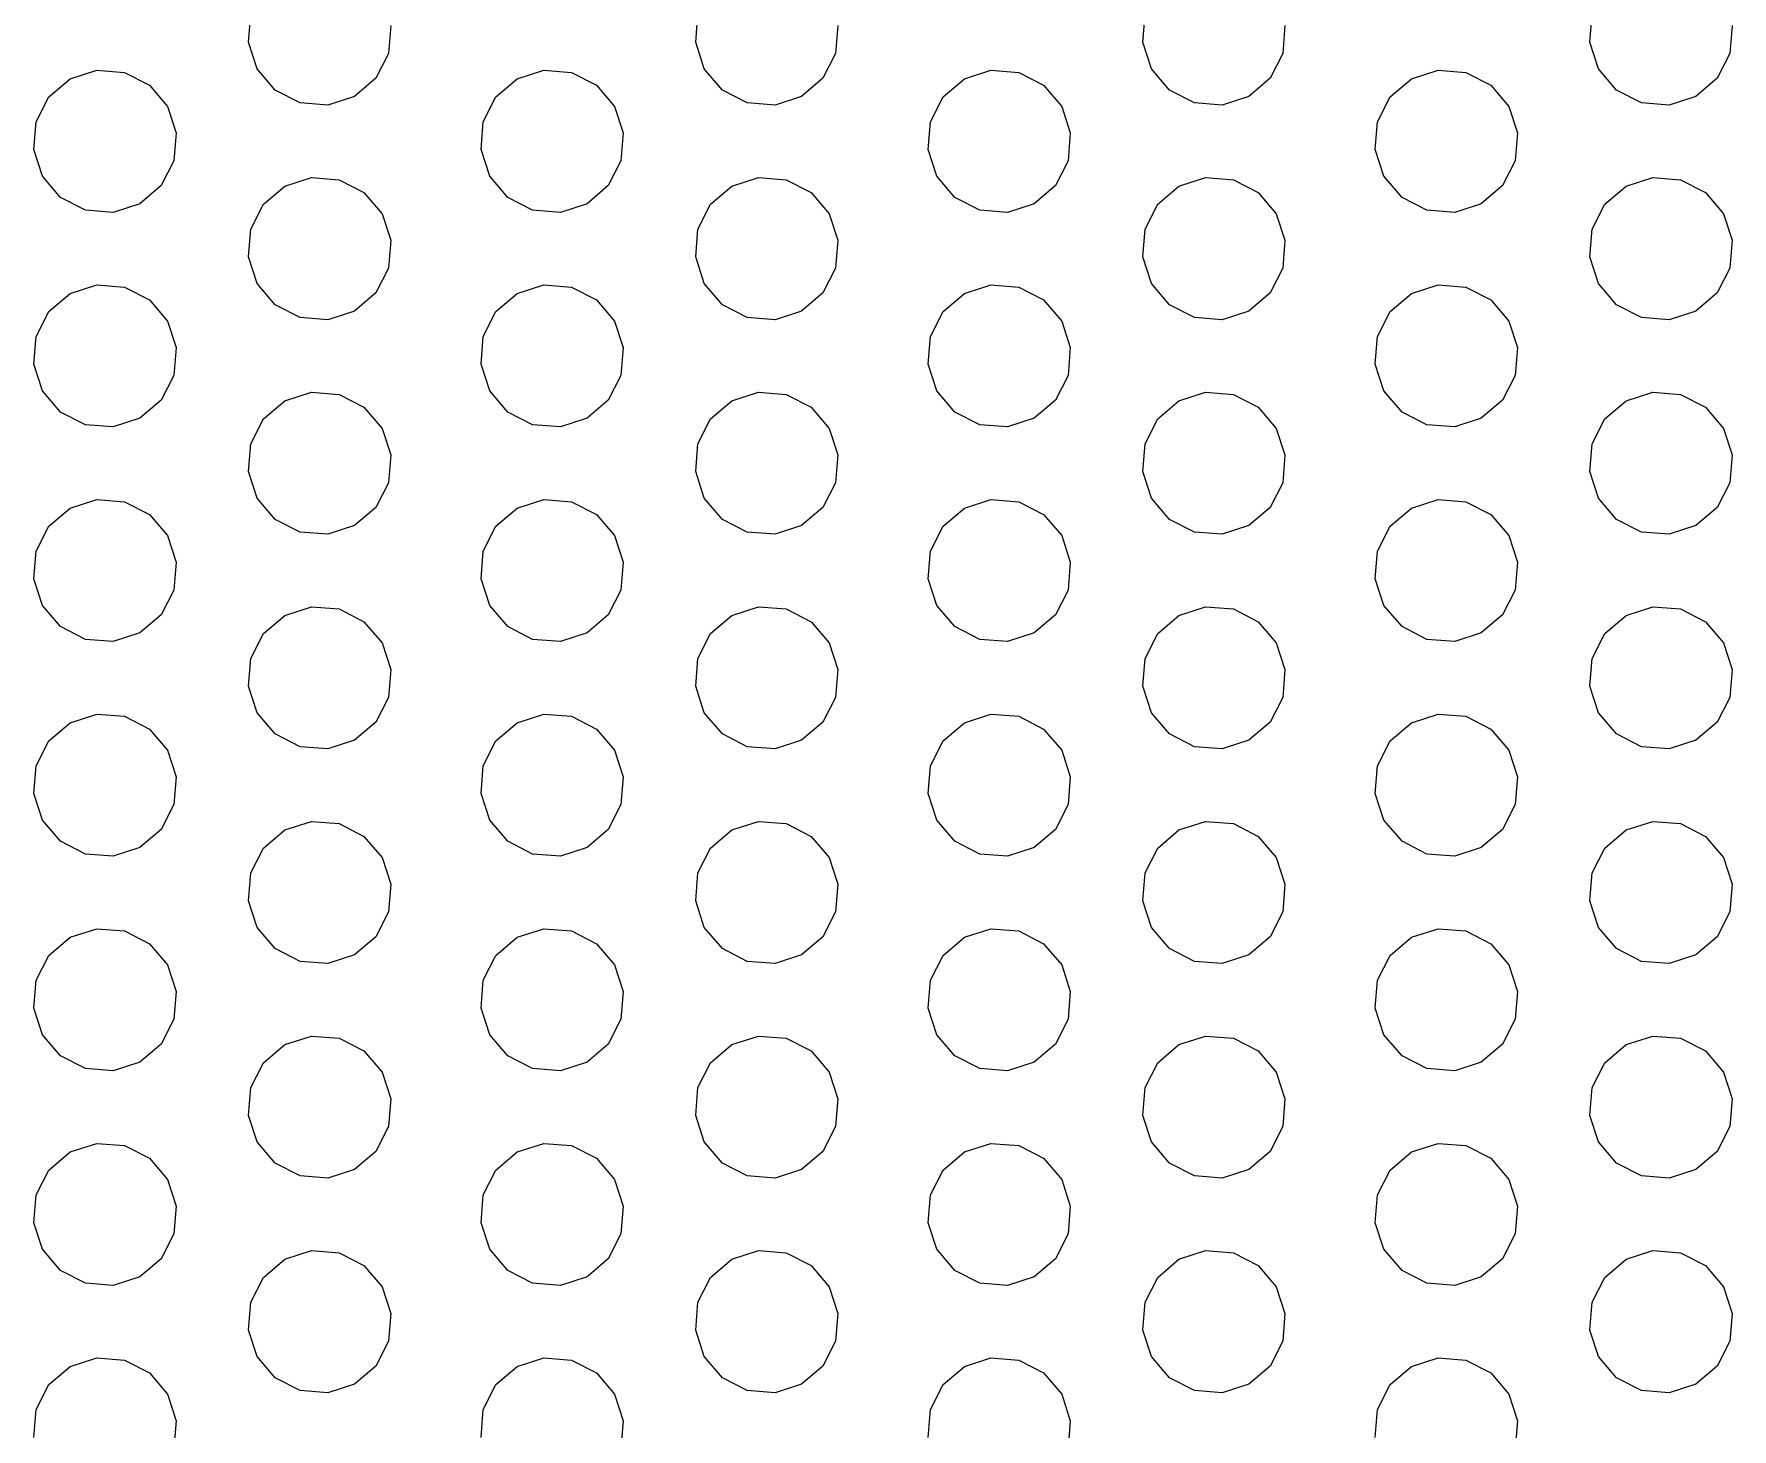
# Model space of a CAD drawing. Header units: metres. Extents: x 50 to 377, y 20 to 300.
# Drawn here: x 300.56 to 324.3, y 52.26 to 71.76 of the extents above; entities that cross this region are included whole.
import ezdxf

# ---------------------------------------------------------------- set-up
doc = ezdxf.new("R2010")
doc.units = ezdxf.units.M

msp = doc.modelspace()

# ---------------------------------------------------------------- linework, layer by layer
at = {"layer": 'Layer0'}
for p, q in [((303.564, 71.646, 0), (303.595, 72.035, 0)), ((309.814, 71.646, 0), (309.845, 72.035, 0)), ((316.064, 71.646, 0), (316.095, 72.035, 0)), ((322.314, 71.646, 0), (322.345, 72.035, 0)), ((305.55, 71.879, 0), (305.519, 71.49, 0)), ((311.8, 71.879, 0), (311.769, 71.49, 0)), ((318.05, 71.879, 0), (318.019, 71.49, 0)), ((324.3, 71.879, 0), (324.269, 71.49, 0)), ((303.684, 71.275, 0), (303.564, 71.646, 0)), ((305.519, 71.49, 0), (305.342, 71.143, 0)), ((309.934, 71.275, 0), (309.814, 71.646, 0)), ((311.769, 71.49, 0), (311.592, 71.143, 0)), ((316.184, 71.275, 0), (316.064, 71.646, 0)), ((318.019, 71.49, 0), (317.842, 71.143, 0)), ((322.434, 71.275, 0), (322.314, 71.646, 0)), ((324.269, 71.49, 0), (324.092, 71.143, 0)), ((301.069, 71.136, 0), (301.441, 71.256, 0)), ((301.441, 71.256, 0), (301.83, 71.225, 0)), ((301.83, 71.225, 0), (302.177, 71.047, 0)), ((303.937, 70.978, 0), (303.684, 71.275, 0)), ((307.319, 71.136, 0), (307.691, 71.256, 0)), ((307.691, 71.256, 0), (308.08, 71.225, 0)), ((308.08, 71.225, 0), (308.427, 71.047, 0)), ((310.187, 70.978, 0), (309.934, 71.275, 0)), ((313.569, 71.136, 0), (313.941, 71.256, 0)), ((313.941, 71.256, 0), (314.33, 71.225, 0)), ((314.33, 71.225, 0), (314.677, 71.047, 0)), ((316.437, 70.978, 0), (316.184, 71.275, 0)), ((319.819, 71.136, 0), (320.191, 71.256, 0)), ((320.191, 71.256, 0), (320.58, 71.225, 0)), ((320.58, 71.225, 0), (320.927, 71.047, 0)), ((322.687, 70.978, 0), (322.434, 71.275, 0)), ((300.772, 70.883, 0), (301.069, 71.136, 0)), ((302.177, 71.047, 0), (302.43, 70.75, 0)), ((304.284, 70.8, 0), (303.937, 70.978, 0)), ((305.342, 71.143, 0), (305.045, 70.89, 0)), ((307.022, 70.883, 0), (307.319, 71.136, 0)), ((308.427, 71.047, 0), (308.68, 70.75, 0)), ((310.534, 70.8, 0), (310.187, 70.978, 0)), ((311.592, 71.143, 0), (311.295, 70.89, 0)), ((313.272, 70.883, 0), (313.569, 71.136, 0)), ((314.677, 71.047, 0), (314.93, 70.75, 0)), ((316.784, 70.8, 0), (316.437, 70.978, 0)), ((317.842, 71.143, 0), (317.545, 70.89, 0)), ((319.522, 70.883, 0), (319.819, 71.136, 0)), ((320.927, 71.047, 0), (321.18, 70.75, 0)), ((323.034, 70.8, 0), (322.687, 70.978, 0)), ((324.092, 71.143, 0), (323.795, 70.89, 0)), ((300.595, 70.535, 0), (300.772, 70.883, 0)), ((302.43, 70.75, 0), (302.55, 70.379, 0)), ((304.673, 70.769, 0), (304.284, 70.8, 0)), ((305.045, 70.89, 0), (304.673, 70.769, 0)), ((306.845, 70.535, 0), (307.022, 70.883, 0)), ((308.68, 70.75, 0), (308.8, 70.379, 0)), ((310.923, 70.769, 0), (310.534, 70.8, 0)), ((311.295, 70.89, 0), (310.923, 70.769, 0)), ((313.095, 70.535, 0), (313.272, 70.883, 0)), ((314.93, 70.75, 0), (315.05, 70.379, 0)), ((317.173, 70.769, 0), (316.784, 70.8, 0)), ((317.545, 70.89, 0), (317.173, 70.769, 0)), ((319.345, 70.535, 0), (319.522, 70.883, 0)), ((321.18, 70.75, 0), (321.3, 70.379, 0)), ((323.423, 70.769, 0), (323.034, 70.8, 0)), ((323.795, 70.89, 0), (323.423, 70.769, 0)), ((300.564, 70.146, 0), (300.595, 70.535, 0)), ((306.814, 70.146, 0), (306.845, 70.535, 0)), ((313.064, 70.146, 0), (313.095, 70.535, 0)), ((319.314, 70.146, 0), (319.345, 70.535, 0)), ((302.55, 70.379, 0), (302.519, 69.99, 0)), ((308.8, 70.379, 0), (308.769, 69.99, 0)), ((315.05, 70.379, 0), (315.019, 69.99, 0)), ((321.3, 70.379, 0), (321.269, 69.99, 0)), ((300.684, 69.775, 0), (300.564, 70.146, 0)), ((306.934, 69.775, 0), (306.814, 70.146, 0)), ((313.184, 69.775, 0), (313.064, 70.146, 0)), ((319.434, 69.775, 0), (319.314, 70.146, 0)), ((302.519, 69.99, 0), (302.342, 69.643, 0)), ((308.769, 69.99, 0), (308.592, 69.643, 0)), ((315.019, 69.99, 0), (314.842, 69.643, 0)), ((321.269, 69.99, 0), (321.092, 69.643, 0)), ((300.937, 69.478, 0), (300.684, 69.775, 0)), ((302.342, 69.643, 0), (302.045, 69.39, 0)), ((303.772, 69.383, 0), (304.069, 69.636, 0)), ((304.069, 69.636, 0), (304.441, 69.756, 0)), ((304.441, 69.756, 0), (304.83, 69.725, 0)), ((304.83, 69.725, 0), (305.177, 69.547, 0)), ((307.187, 69.478, 0), (306.934, 69.775, 0)), ((308.592, 69.643, 0), (308.295, 69.39, 0)), ((310.022, 69.383, 0), (310.319, 69.636, 0)), ((310.319, 69.636, 0), (310.691, 69.756, 0)), ((310.691, 69.756, 0), (311.08, 69.725, 0)), ((311.08, 69.725, 0), (311.427, 69.547, 0)), ((313.437, 69.478, 0), (313.184, 69.775, 0)), ((314.842, 69.643, 0), (314.545, 69.39, 0)), ((316.272, 69.383, 0), (316.569, 69.636, 0)), ((316.569, 69.636, 0), (316.941, 69.756, 0)), ((316.941, 69.756, 0), (317.33, 69.725, 0)), ((317.33, 69.725, 0), (317.677, 69.547, 0)), ((319.687, 69.478, 0), (319.434, 69.775, 0)), ((321.092, 69.643, 0), (320.795, 69.39, 0)), ((322.522, 69.383, 0), (322.819, 69.636, 0)), ((322.819, 69.636, 0), (323.191, 69.756, 0)), ((323.191, 69.756, 0), (323.58, 69.725, 0)), ((323.58, 69.725, 0), (323.927, 69.547, 0)), ((301.284, 69.3, 0), (300.937, 69.478, 0)), ((302.045, 69.39, 0), (301.673, 69.269, 0)), ((303.595, 69.035, 0), (303.772, 69.383, 0)), ((305.177, 69.547, 0), (305.43, 69.25, 0)), ((307.534, 69.3, 0), (307.187, 69.478, 0)), ((308.295, 69.39, 0), (307.923, 69.269, 0)), ((309.845, 69.035, 0), (310.022, 69.383, 0)), ((311.427, 69.547, 0), (311.68, 69.25, 0)), ((313.784, 69.3, 0), (313.437, 69.478, 0)), ((314.545, 69.39, 0), (314.173, 69.269, 0)), ((316.095, 69.035, 0), (316.272, 69.383, 0)), ((317.677, 69.547, 0), (317.93, 69.25, 0)), ((320.034, 69.3, 0), (319.687, 69.478, 0)), ((320.795, 69.39, 0), (320.423, 69.269, 0)), ((322.345, 69.035, 0), (322.522, 69.383, 0)), ((323.927, 69.547, 0), (324.18, 69.25, 0)), ((301.673, 69.269, 0), (301.284, 69.3, 0)), ((305.43, 69.25, 0), (305.55, 68.879, 0)), ((307.923, 69.269, 0), (307.534, 69.3, 0)), ((311.68, 69.25, 0), (311.8, 68.879, 0)), ((314.173, 69.269, 0), (313.784, 69.3, 0)), ((317.93, 69.25, 0), (318.05, 68.879, 0)), ((320.423, 69.269, 0), (320.034, 69.3, 0)), ((324.18, 69.25, 0), (324.3, 68.879, 0)), ((303.564, 68.646, 0), (303.595, 69.035, 0)), ((305.55, 68.879, 0), (305.519, 68.49, 0)), ((309.814, 68.646, 0), (309.845, 69.035, 0)), ((311.8, 68.879, 0), (311.769, 68.49, 0)), ((316.064, 68.646, 0), (316.095, 69.035, 0)), ((318.05, 68.879, 0), (318.019, 68.49, 0)), ((322.314, 68.646, 0), (322.345, 69.035, 0)), ((324.3, 68.879, 0), (324.269, 68.49, 0)), ((303.684, 68.275, 0), (303.564, 68.646, 0)), ((309.934, 68.275, 0), (309.814, 68.646, 0)), ((316.184, 68.275, 0), (316.064, 68.646, 0)), ((322.434, 68.275, 0), (322.314, 68.646, 0)), ((305.519, 68.49, 0), (305.342, 68.143, 0)), ((311.769, 68.49, 0), (311.592, 68.143, 0)), ((318.019, 68.49, 0), (317.842, 68.143, 0)), ((324.269, 68.49, 0), (324.092, 68.143, 0)), ((300.772, 67.883, 0), (301.069, 68.136, 0)), ((301.069, 68.136, 0), (301.441, 68.256, 0)), ((301.441, 68.256, 0), (301.83, 68.225, 0)), ((301.83, 68.225, 0), (302.177, 68.047, 0)), ((303.937, 67.978, 0), (303.684, 68.275, 0)), ((305.342, 68.143, 0), (305.045, 67.89, 0)), ((307.022, 67.883, 0), (307.319, 68.136, 0)), ((307.319, 68.136, 0), (307.691, 68.256, 0)), ((307.691, 68.256, 0), (308.08, 68.225, 0)), ((308.08, 68.225, 0), (308.427, 68.047, 0)), ((310.187, 67.978, 0), (309.934, 68.275, 0)), ((311.592, 68.143, 0), (311.295, 67.89, 0)), ((313.272, 67.883, 0), (313.569, 68.136, 0)), ((313.569, 68.136, 0), (313.941, 68.256, 0)), ((313.941, 68.256, 0), (314.33, 68.225, 0)), ((314.33, 68.225, 0), (314.677, 68.047, 0)), ((316.437, 67.978, 0), (316.184, 68.275, 0)), ((317.842, 68.143, 0), (317.545, 67.89, 0)), ((319.522, 67.883, 0), (319.819, 68.136, 0)), ((319.819, 68.136, 0), (320.191, 68.256, 0)), ((320.191, 68.256, 0), (320.58, 68.225, 0)), ((320.58, 68.225, 0), (320.927, 68.047, 0)), ((322.687, 67.978, 0), (322.434, 68.275, 0)), ((324.092, 68.143, 0), (323.795, 67.89, 0)), ((302.177, 68.047, 0), (302.43, 67.75, 0)), ((304.284, 67.8, 0), (303.937, 67.978, 0)), ((305.045, 67.89, 0), (304.673, 67.769, 0)), ((308.427, 68.047, 0), (308.68, 67.75, 0)), ((310.534, 67.8, 0), (310.187, 67.978, 0)), ((311.295, 67.89, 0), (310.923, 67.769, 0)), ((314.677, 68.047, 0), (314.93, 67.75, 0)), ((316.784, 67.8, 0), (316.437, 67.978, 0)), ((317.545, 67.89, 0), (317.173, 67.769, 0)), ((320.927, 68.047, 0), (321.18, 67.75, 0)), ((323.034, 67.8, 0), (322.687, 67.978, 0)), ((323.795, 67.89, 0), (323.423, 67.769, 0)), ((300.595, 67.535, 0), (300.772, 67.883, 0)), ((302.43, 67.75, 0), (302.55, 67.379, 0)), ((304.673, 67.769, 0), (304.284, 67.8, 0)), ((306.845, 67.535, 0), (307.022, 67.883, 0)), ((308.68, 67.75, 0), (308.8, 67.379, 0)), ((310.923, 67.769, 0), (310.534, 67.8, 0)), ((313.095, 67.535, 0), (313.272, 67.883, 0)), ((314.93, 67.75, 0), (315.05, 67.379, 0)), ((317.173, 67.769, 0), (316.784, 67.8, 0)), ((319.345, 67.535, 0), (319.522, 67.883, 0)), ((321.18, 67.75, 0), (321.3, 67.379, 0)), ((323.423, 67.769, 0), (323.034, 67.8, 0)), ((300.564, 67.146, 0), (300.595, 67.535, 0)), ((306.814, 67.146, 0), (306.845, 67.535, 0)), ((313.064, 67.146, 0), (313.095, 67.535, 0)), ((319.314, 67.146, 0), (319.345, 67.535, 0)), ((302.55, 67.379, 0), (302.519, 66.99, 0)), ((308.8, 67.379, 0), (308.769, 66.99, 0)), ((315.05, 67.379, 0), (315.019, 66.99, 0)), ((321.3, 67.379, 0), (321.269, 66.99, 0)), ((300.684, 66.775, 0), (300.564, 67.146, 0)), ((302.519, 66.99, 0), (302.342, 66.643, 0)), ((306.934, 66.775, 0), (306.814, 67.146, 0)), ((308.769, 66.99, 0), (308.592, 66.643, 0)), ((313.184, 66.775, 0), (313.064, 67.146, 0)), ((315.019, 66.99, 0), (314.842, 66.643, 0)), ((319.434, 66.775, 0), (319.314, 67.146, 0)), ((321.269, 66.99, 0), (321.092, 66.643, 0)), ((300.937, 66.478, 0), (300.684, 66.775, 0)), ((304.069, 66.636, 0), (304.441, 66.756, 0)), ((304.441, 66.756, 0), (304.83, 66.725, 0)), ((304.83, 66.725, 0), (305.177, 66.547, 0)), ((307.187, 66.478, 0), (306.934, 66.775, 0)), ((310.319, 66.636, 0), (310.691, 66.756, 0)), ((310.691, 66.756, 0), (311.08, 66.725, 0)), ((311.08, 66.725, 0), (311.427, 66.547, 0)), ((313.437, 66.478, 0), (313.184, 66.775, 0)), ((316.569, 66.636, 0), (316.941, 66.756, 0)), ((316.941, 66.756, 0), (317.33, 66.725, 0)), ((317.33, 66.725, 0), (317.677, 66.547, 0)), ((319.687, 66.478, 0), (319.434, 66.775, 0)), ((322.819, 66.636, 0), (323.191, 66.756, 0)), ((323.191, 66.756, 0), (323.58, 66.725, 0)), ((323.58, 66.725, 0), (323.927, 66.547, 0)), ((301.284, 66.3, 0), (300.937, 66.478, 0)), ((302.342, 66.643, 0), (302.045, 66.39, 0)), ((303.772, 66.383, 0), (304.069, 66.636, 0)), ((305.177, 66.547, 0), (305.43, 66.25, 0)), ((307.534, 66.3, 0), (307.187, 66.478, 0)), ((308.592, 66.643, 0), (308.295, 66.39, 0)), ((310.022, 66.383, 0), (310.319, 66.636, 0)), ((311.427, 66.547, 0), (311.68, 66.25, 0)), ((313.784, 66.3, 0), (313.437, 66.478, 0)), ((314.842, 66.643, 0), (314.545, 66.39, 0)), ((316.272, 66.383, 0), (316.569, 66.636, 0)), ((317.677, 66.547, 0), (317.93, 66.25, 0)), ((320.034, 66.3, 0), (319.687, 66.478, 0)), ((321.092, 66.643, 0), (320.795, 66.39, 0)), ((322.522, 66.383, 0), (322.819, 66.636, 0)), ((323.927, 66.547, 0), (324.18, 66.25, 0)), ((301.673, 66.269, 0), (301.284, 66.3, 0)), ((302.045, 66.39, 0), (301.673, 66.269, 0)), ((303.595, 66.035, 0), (303.772, 66.383, 0)), ((305.43, 66.25, 0), (305.55, 65.879, 0)), ((307.923, 66.269, 0), (307.534, 66.3, 0)), ((308.295, 66.39, 0), (307.923, 66.269, 0)), ((309.845, 66.035, 0), (310.022, 66.383, 0)), ((311.68, 66.25, 0), (311.8, 65.879, 0)), ((314.173, 66.269, 0), (313.784, 66.3, 0)), ((314.545, 66.39, 0), (314.173, 66.269, 0)), ((316.095, 66.035, 0), (316.272, 66.383, 0)), ((317.93, 66.25, 0), (318.05, 65.879, 0)), ((320.423, 66.269, 0), (320.034, 66.3, 0)), ((320.795, 66.39, 0), (320.423, 66.269, 0)), ((322.345, 66.035, 0), (322.522, 66.383, 0)), ((324.18, 66.25, 0), (324.3, 65.879, 0)), ((303.564, 65.646, 0), (303.595, 66.035, 0)), ((309.814, 65.646, 0), (309.845, 66.035, 0)), ((316.064, 65.646, 0), (316.095, 66.035, 0)), ((322.314, 65.646, 0), (322.345, 66.035, 0)), ((305.55, 65.879, 0), (305.519, 65.49, 0)), ((311.8, 65.879, 0), (311.769, 65.49, 0)), ((318.05, 65.879, 0), (318.019, 65.49, 0)), ((324.3, 65.879, 0), (324.269, 65.49, 0)), ((303.684, 65.275, 0), (303.564, 65.646, 0)), ((309.934, 65.275, 0), (309.814, 65.646, 0)), ((316.184, 65.275, 0), (316.064, 65.646, 0)), ((322.434, 65.275, 0), (322.314, 65.646, 0)), ((305.519, 65.49, 0), (305.342, 65.143, 0)), ((311.769, 65.49, 0), (311.592, 65.143, 0)), ((318.019, 65.49, 0), (317.842, 65.143, 0)), ((324.269, 65.49, 0), (324.092, 65.143, 0)), ((300.772, 64.883, 0), (301.069, 65.136, 0)), ((301.069, 65.136, 0), (301.441, 65.256, 0)), ((301.441, 65.256, 0), (301.83, 65.225, 0)), ((301.83, 65.225, 0), (302.177, 65.047, 0)), ((302.177, 65.047, 0), (302.43, 64.75, 0)), ((303.937, 64.978, 0), (303.684, 65.275, 0)), ((305.342, 65.143, 0), (305.045, 64.89, 0)), ((307.022, 64.883, 0), (307.319, 65.136, 0)), ((307.319, 65.136, 0), (307.691, 65.256, 0)), ((307.691, 65.256, 0), (308.08, 65.225, 0)), ((308.08, 65.225, 0), (308.427, 65.047, 0)), ((308.427, 65.047, 0), (308.68, 64.75, 0)), ((310.187, 64.978, 0), (309.934, 65.275, 0)), ((311.592, 65.143, 0), (311.295, 64.89, 0)), ((313.272, 64.883, 0), (313.569, 65.136, 0)), ((313.569, 65.136, 0), (313.941, 65.256, 0)), ((313.941, 65.256, 0), (314.33, 65.225, 0)), ((314.33, 65.225, 0), (314.677, 65.047, 0)), ((314.677, 65.047, 0), (314.93, 64.75, 0)), ((316.437, 64.978, 0), (316.184, 65.275, 0)), ((317.842, 65.143, 0), (317.545, 64.89, 0)), ((319.522, 64.883, 0), (319.819, 65.136, 0)), ((319.819, 65.136, 0), (320.191, 65.256, 0)), ((320.191, 65.256, 0), (320.58, 65.225, 0)), ((320.58, 65.225, 0), (320.927, 65.047, 0)), ((320.927, 65.047, 0), (321.18, 64.75, 0)), ((322.687, 64.978, 0), (322.434, 65.275, 0)), ((324.092, 65.143, 0), (323.795, 64.89, 0)), ((300.595, 64.535, 0), (300.772, 64.883, 0)), ((304.284, 64.8, 0), (303.937, 64.978, 0)), ((304.673, 64.769, 0), (304.284, 64.8, 0)), ((305.045, 64.89, 0), (304.673, 64.769, 0)), ((306.845, 64.535, 0), (307.022, 64.883, 0)), ((310.534, 64.8, 0), (310.187, 64.978, 0)), ((310.923, 64.769, 0), (310.534, 64.8, 0)), ((311.295, 64.89, 0), (310.923, 64.769, 0)), ((313.095, 64.535, 0), (313.272, 64.883, 0)), ((316.784, 64.8, 0), (316.437, 64.978, 0)), ((317.173, 64.769, 0), (316.784, 64.8, 0)), ((317.545, 64.89, 0), (317.173, 64.769, 0)), ((319.345, 64.535, 0), (319.522, 64.883, 0)), ((323.034, 64.8, 0), (322.687, 64.978, 0)), ((323.423, 64.769, 0), (323.034, 64.8, 0)), ((323.795, 64.89, 0), (323.423, 64.769, 0)), ((302.43, 64.75, 0), (302.55, 64.379, 0)), ((308.68, 64.75, 0), (308.8, 64.379, 0)), ((314.93, 64.75, 0), (315.05, 64.379, 0)), ((321.18, 64.75, 0), (321.3, 64.379, 0)), ((300.564, 64.146, 0), (300.595, 64.535, 0)), ((302.55, 64.379, 0), (302.519, 63.99, 0)), ((306.814, 64.146, 0), (306.845, 64.535, 0)), ((308.8, 64.379, 0), (308.769, 63.99, 0)), ((313.064, 64.146, 0), (313.095, 64.535, 0)), ((315.05, 64.379, 0), (315.019, 63.99, 0)), ((319.314, 64.146, 0), (319.345, 64.535, 0)), ((321.3, 64.379, 0), (321.269, 63.99, 0)), ((300.684, 63.775, 0), (300.564, 64.146, 0)), ((306.934, 63.775, 0), (306.814, 64.146, 0)), ((313.184, 63.775, 0), (313.064, 64.146, 0)), ((319.434, 63.775, 0), (319.314, 64.146, 0)), ((302.519, 63.99, 0), (302.342, 63.643, 0)), ((308.769, 63.99, 0), (308.592, 63.643, 0)), ((315.019, 63.99, 0), (314.842, 63.643, 0)), ((321.269, 63.99, 0), (321.092, 63.643, 0)), ((300.937, 63.478, 0), (300.684, 63.775, 0)), ((302.342, 63.643, 0), (302.045, 63.39, 0)), ((303.772, 63.383, 0), (304.069, 63.636, 0)), ((304.069, 63.636, 0), (304.441, 63.756, 0)), ((304.441, 63.756, 0), (304.83, 63.725, 0)), ((304.83, 63.725, 0), (305.177, 63.547, 0)), ((307.187, 63.478, 0), (306.934, 63.775, 0)), ((308.592, 63.643, 0), (308.295, 63.39, 0)), ((310.022, 63.383, 0), (310.319, 63.636, 0)), ((310.319, 63.636, 0), (310.691, 63.756, 0)), ((310.691, 63.756, 0), (311.08, 63.725, 0)), ((311.08, 63.725, 0), (311.427, 63.547, 0)), ((313.437, 63.478, 0), (313.184, 63.775, 0)), ((314.842, 63.643, 0), (314.545, 63.39, 0)), ((316.272, 63.383, 0), (316.569, 63.636, 0)), ((316.569, 63.636, 0), (316.941, 63.756, 0)), ((316.941, 63.756, 0), (317.33, 63.725, 0)), ((317.33, 63.725, 0), (317.677, 63.547, 0)), ((319.687, 63.478, 0), (319.434, 63.775, 0)), ((321.092, 63.643, 0), (320.795, 63.39, 0)), ((322.522, 63.383, 0), (322.819, 63.636, 0)), ((322.819, 63.636, 0), (323.191, 63.756, 0)), ((323.191, 63.756, 0), (323.58, 63.725, 0)), ((323.58, 63.725, 0), (323.927, 63.547, 0)), ((301.284, 63.3, 0), (300.937, 63.478, 0)), ((302.045, 63.39, 0), (301.673, 63.269, 0)), ((303.595, 63.035, 0), (303.772, 63.383, 0)), ((305.177, 63.547, 0), (305.43, 63.25, 0)), ((307.534, 63.3, 0), (307.187, 63.478, 0)), ((308.295, 63.39, 0), (307.923, 63.269, 0)), ((309.845, 63.035, 0), (310.022, 63.383, 0)), ((311.427, 63.547, 0), (311.68, 63.25, 0)), ((313.784, 63.3, 0), (313.437, 63.478, 0)), ((314.545, 63.39, 0), (314.173, 63.269, 0)), ((316.095, 63.035, 0), (316.272, 63.383, 0)), ((317.677, 63.547, 0), (317.93, 63.25, 0)), ((320.034, 63.3, 0), (319.687, 63.478, 0)), ((320.795, 63.39, 0), (320.423, 63.269, 0)), ((322.345, 63.035, 0), (322.522, 63.383, 0)), ((323.927, 63.547, 0), (324.18, 63.25, 0)), ((301.673, 63.269, 0), (301.284, 63.3, 0)), ((305.43, 63.25, 0), (305.55, 62.879, 0)), ((307.923, 63.269, 0), (307.534, 63.3, 0)), ((311.68, 63.25, 0), (311.8, 62.879, 0)), ((314.173, 63.269, 0), (313.784, 63.3, 0)), ((317.93, 63.25, 0), (318.05, 62.879, 0)), ((320.423, 63.269, 0), (320.034, 63.3, 0)), ((324.18, 63.25, 0), (324.3, 62.879, 0)), ((303.564, 62.646, 0), (303.595, 63.035, 0)), ((309.814, 62.646, 0), (309.845, 63.035, 0)), ((316.064, 62.646, 0), (316.095, 63.035, 0)), ((322.314, 62.646, 0), (322.345, 63.035, 0)), ((305.55, 62.879, 0), (305.519, 62.49, 0)), ((311.8, 62.879, 0), (311.769, 62.49, 0)), ((318.05, 62.879, 0), (318.019, 62.49, 0)), ((324.3, 62.879, 0), (324.269, 62.49, 0)), ((303.684, 62.275, 0), (303.564, 62.646, 0)), ((305.519, 62.49, 0), (305.342, 62.143, 0)), ((309.934, 62.275, 0), (309.814, 62.646, 0)), ((311.769, 62.49, 0), (311.592, 62.143, 0)), ((316.184, 62.275, 0), (316.064, 62.646, 0)), ((318.019, 62.49, 0), (317.842, 62.143, 0)), ((322.434, 62.275, 0), (322.314, 62.646, 0)), ((324.269, 62.49, 0), (324.092, 62.143, 0)), ((301.069, 62.136, 0), (301.441, 62.256, 0)), ((301.441, 62.256, 0), (301.83, 62.225, 0)), ((301.83, 62.225, 0), (302.177, 62.047, 0)), ((303.937, 61.978, 0), (303.684, 62.275, 0)), ((307.319, 62.136, 0), (307.691, 62.256, 0)), ((307.691, 62.256, 0), (308.08, 62.225, 0)), ((308.08, 62.225, 0), (308.427, 62.047, 0)), ((310.187, 61.978, 0), (309.934, 62.275, 0)), ((313.569, 62.136, 0), (313.941, 62.256, 0)), ((313.941, 62.256, 0), (314.33, 62.225, 0)), ((314.33, 62.225, 0), (314.677, 62.047, 0)), ((316.437, 61.978, 0), (316.184, 62.275, 0)), ((319.819, 62.136, 0), (320.191, 62.256, 0)), ((320.191, 62.256, 0), (320.58, 62.225, 0)), ((320.58, 62.225, 0), (320.927, 62.047, 0)), ((322.687, 61.978, 0), (322.434, 62.275, 0)), ((300.772, 61.883, 0), (301.069, 62.136, 0)), ((302.177, 62.047, 0), (302.43, 61.75, 0)), ((304.284, 61.8, 0), (303.937, 61.978, 0)), ((305.342, 62.143, 0), (305.045, 61.89, 0)), ((307.022, 61.883, 0), (307.319, 62.136, 0)), ((308.427, 62.047, 0), (308.68, 61.75, 0)), ((310.534, 61.8, 0), (310.187, 61.978, 0)), ((311.592, 62.143, 0), (311.295, 61.89, 0)), ((313.272, 61.883, 0), (313.569, 62.136, 0)), ((314.677, 62.047, 0), (314.93, 61.75, 0)), ((316.784, 61.8, 0), (316.437, 61.978, 0)), ((317.842, 62.143, 0), (317.545, 61.89, 0)), ((319.522, 61.883, 0), (319.819, 62.136, 0)), ((320.927, 62.047, 0), (321.18, 61.75, 0)), ((323.034, 61.8, 0), (322.687, 61.978, 0)), ((324.092, 62.143, 0), (323.795, 61.89, 0)), ((300.595, 61.535, 0), (300.772, 61.883, 0)), ((302.43, 61.75, 0), (302.55, 61.379, 0)), ((304.673, 61.769, 0), (304.284, 61.8, 0)), ((305.045, 61.89, 0), (304.673, 61.769, 0)), ((306.845, 61.535, 0), (307.022, 61.883, 0)), ((308.68, 61.75, 0), (308.8, 61.379, 0)), ((310.923, 61.769, 0), (310.534, 61.8, 0)), ((311.295, 61.89, 0), (310.923, 61.769, 0)), ((313.095, 61.535, 0), (313.272, 61.883, 0)), ((314.93, 61.75, 0), (315.05, 61.379, 0)), ((317.173, 61.769, 0), (316.784, 61.8, 0)), ((317.545, 61.89, 0), (317.173, 61.769, 0)), ((319.345, 61.535, 0), (319.522, 61.883, 0)), ((321.18, 61.75, 0), (321.3, 61.379, 0)), ((323.423, 61.769, 0), (323.034, 61.8, 0)), ((323.795, 61.89, 0), (323.423, 61.769, 0)), ((300.564, 61.146, 0), (300.595, 61.535, 0)), ((306.814, 61.146, 0), (306.845, 61.535, 0)), ((313.064, 61.146, 0), (313.095, 61.535, 0)), ((319.314, 61.146, 0), (319.345, 61.535, 0)), ((302.55, 61.379, 0), (302.519, 60.99, 0)), ((308.8, 61.379, 0), (308.769, 60.99, 0)), ((315.05, 61.379, 0), (315.019, 60.99, 0)), ((321.3, 61.379, 0), (321.269, 60.99, 0)), ((300.684, 60.775, 0), (300.564, 61.146, 0)), ((306.934, 60.775, 0), (306.814, 61.146, 0)), ((313.184, 60.775, 0), (313.064, 61.146, 0)), ((319.434, 60.775, 0), (319.314, 61.146, 0)), ((300.937, 60.478, 0), (300.684, 60.775, 0)), ((302.519, 60.99, 0), (302.342, 60.643, 0)), ((307.187, 60.478, 0), (306.934, 60.775, 0)), ((308.769, 60.99, 0), (308.592, 60.643, 0)), ((313.437, 60.478, 0), (313.184, 60.775, 0)), ((315.019, 60.99, 0), (314.842, 60.643, 0)), ((319.687, 60.478, 0), (319.434, 60.775, 0)), ((321.269, 60.99, 0), (321.092, 60.643, 0)), ((302.342, 60.643, 0), (302.045, 60.39, 0)), ((303.772, 60.383, 0), (304.069, 60.636, 0)), ((304.069, 60.636, 0), (304.441, 60.756, 0)), ((304.441, 60.756, 0), (304.83, 60.725, 0)), ((304.83, 60.725, 0), (305.177, 60.547, 0)), ((305.177, 60.547, 0), (305.43, 60.25, 0)), ((308.592, 60.643, 0), (308.295, 60.39, 0)), ((310.022, 60.383, 0), (310.319, 60.636, 0)), ((310.319, 60.636, 0), (310.691, 60.756, 0)), ((310.691, 60.756, 0), (311.08, 60.725, 0)), ((311.08, 60.725, 0), (311.427, 60.547, 0)), ((311.427, 60.547, 0), (311.68, 60.25, 0)), ((314.842, 60.643, 0), (314.545, 60.39, 0)), ((316.272, 60.383, 0), (316.569, 60.636, 0)), ((316.569, 60.636, 0), (316.941, 60.756, 0)), ((316.941, 60.756, 0), (317.33, 60.725, 0)), ((317.33, 60.725, 0), (317.677, 60.547, 0)), ((317.677, 60.547, 0), (317.93, 60.25, 0)), ((321.092, 60.643, 0), (320.795, 60.39, 0)), ((322.522, 60.383, 0), (322.819, 60.636, 0)), ((322.819, 60.636, 0), (323.191, 60.756, 0)), ((323.191, 60.756, 0), (323.58, 60.725, 0)), ((323.58, 60.725, 0), (323.927, 60.547, 0)), ((323.927, 60.547, 0), (324.18, 60.25, 0)), ((301.284, 60.3, 0), (300.937, 60.478, 0)), ((301.673, 60.269, 0), (301.284, 60.3, 0)), ((302.045, 60.39, 0), (301.673, 60.269, 0)), ((303.595, 60.035, 0), (303.772, 60.383, 0)), ((307.534, 60.3, 0), (307.187, 60.478, 0)), ((307.923, 60.269, 0), (307.534, 60.3, 0)), ((308.295, 60.39, 0), (307.923, 60.269, 0)), ((309.845, 60.035, 0), (310.022, 60.383, 0)), ((313.784, 60.3, 0), (313.437, 60.478, 0)), ((314.173, 60.269, 0), (313.784, 60.3, 0)), ((314.545, 60.39, 0), (314.173, 60.269, 0)), ((316.095, 60.035, 0), (316.272, 60.383, 0)), ((320.034, 60.3, 0), (319.687, 60.478, 0)), ((320.423, 60.269, 0), (320.034, 60.3, 0)), ((320.795, 60.39, 0), (320.423, 60.269, 0)), ((322.345, 60.035, 0), (322.522, 60.383, 0)), ((305.43, 60.25, 0), (305.55, 59.879, 0)), ((311.68, 60.25, 0), (311.8, 59.879, 0)), ((317.93, 60.25, 0), (318.05, 59.879, 0)), ((324.18, 60.25, 0), (324.3, 59.879, 0)), ((303.564, 59.646, 0), (303.595, 60.035, 0)), ((305.55, 59.879, 0), (305.519, 59.49, 0)), ((309.814, 59.646, 0), (309.845, 60.035, 0)), ((311.8, 59.879, 0), (311.769, 59.49, 0)), ((316.064, 59.646, 0), (316.095, 60.035, 0)), ((318.05, 59.879, 0), (318.019, 59.49, 0)), ((322.314, 59.646, 0), (322.345, 60.035, 0)), ((324.3, 59.879, 0), (324.269, 59.49, 0)), ((303.684, 59.275, 0), (303.564, 59.646, 0)), ((309.934, 59.275, 0), (309.814, 59.646, 0)), ((316.184, 59.275, 0), (316.064, 59.646, 0)), ((322.434, 59.275, 0), (322.314, 59.646, 0)), ((305.519, 59.49, 0), (305.342, 59.143, 0)), ((311.769, 59.49, 0), (311.592, 59.143, 0)), ((318.019, 59.49, 0), (317.842, 59.143, 0)), ((324.269, 59.49, 0), (324.092, 59.143, 0)), ((300.772, 58.883, 0), (301.069, 59.136, 0)), ((301.069, 59.136, 0), (301.441, 59.256, 0)), ((301.441, 59.256, 0), (301.83, 59.225, 0)), ((301.83, 59.225, 0), (302.177, 59.047, 0)), ((303.937, 58.978, 0), (303.684, 59.275, 0)), ((305.342, 59.143, 0), (305.045, 58.89, 0)), ((307.022, 58.883, 0), (307.319, 59.136, 0)), ((307.319, 59.136, 0), (307.691, 59.256, 0)), ((307.691, 59.256, 0), (308.08, 59.225, 0)), ((308.08, 59.225, 0), (308.427, 59.047, 0)), ((310.187, 58.978, 0), (309.934, 59.275, 0)), ((311.592, 59.143, 0), (311.295, 58.89, 0)), ((313.272, 58.883, 0), (313.569, 59.136, 0)), ((313.569, 59.136, 0), (313.941, 59.256, 0)), ((313.941, 59.256, 0), (314.33, 59.225, 0)), ((314.33, 59.225, 0), (314.677, 59.047, 0)), ((316.437, 58.978, 0), (316.184, 59.275, 0)), ((317.842, 59.143, 0), (317.545, 58.89, 0)), ((319.522, 58.883, 0), (319.819, 59.136, 0)), ((319.819, 59.136, 0), (320.191, 59.256, 0)), ((320.191, 59.256, 0), (320.58, 59.225, 0)), ((320.58, 59.225, 0), (320.927, 59.047, 0)), ((322.687, 58.978, 0), (322.434, 59.275, 0)), ((324.092, 59.143, 0), (323.795, 58.89, 0)), ((300.595, 58.535, 0), (300.772, 58.883, 0)), ((302.177, 59.047, 0), (302.43, 58.75, 0)), ((304.284, 58.8, 0), (303.937, 58.978, 0)), ((305.045, 58.89, 0), (304.673, 58.769, 0)), ((306.845, 58.535, 0), (307.022, 58.883, 0)), ((308.427, 59.047, 0), (308.68, 58.75, 0)), ((310.534, 58.8, 0), (310.187, 58.978, 0)), ((311.295, 58.89, 0), (310.923, 58.769, 0)), ((313.095, 58.535, 0), (313.272, 58.883, 0)), ((314.677, 59.047, 0), (314.93, 58.75, 0)), ((316.784, 58.8, 0), (316.437, 58.978, 0)), ((317.545, 58.89, 0), (317.173, 58.769, 0)), ((319.345, 58.535, 0), (319.522, 58.883, 0)), ((320.927, 59.047, 0), (321.18, 58.75, 0)), ((323.034, 58.8, 0), (322.687, 58.978, 0)), ((323.795, 58.89, 0), (323.423, 58.769, 0)), ((302.43, 58.75, 0), (302.55, 58.379, 0)), ((304.673, 58.769, 0), (304.284, 58.8, 0)), ((308.68, 58.75, 0), (308.8, 58.379, 0)), ((310.923, 58.769, 0), (310.534, 58.8, 0)), ((314.93, 58.75, 0), (315.05, 58.379, 0)), ((317.173, 58.769, 0), (316.784, 58.8, 0)), ((321.18, 58.75, 0), (321.3, 58.379, 0)), ((323.423, 58.769, 0), (323.034, 58.8, 0)), ((300.564, 58.146, 0), (300.595, 58.535, 0)), ((306.814, 58.146, 0), (306.845, 58.535, 0)), ((313.064, 58.146, 0), (313.095, 58.535, 0)), ((319.314, 58.146, 0), (319.345, 58.535, 0)), ((302.55, 58.379, 0), (302.519, 57.99, 0)), ((308.8, 58.379, 0), (308.769, 57.99, 0)), ((315.05, 58.379, 0), (315.019, 57.99, 0)), ((321.3, 58.379, 0), (321.269, 57.99, 0)), ((300.684, 57.775, 0), (300.564, 58.146, 0)), ((302.519, 57.99, 0), (302.342, 57.643, 0)), ((306.934, 57.775, 0), (306.814, 58.146, 0)), ((308.769, 57.99, 0), (308.592, 57.643, 0)), ((313.184, 57.775, 0), (313.064, 58.146, 0)), ((315.019, 57.99, 0), (314.842, 57.643, 0)), ((319.434, 57.775, 0), (319.314, 58.146, 0)), ((321.269, 57.99, 0), (321.092, 57.643, 0)), ((300.937, 57.478, 0), (300.684, 57.775, 0)), ((304.069, 57.636, 0), (304.441, 57.756, 0)), ((304.441, 57.756, 0), (304.83, 57.725, 0)), ((304.83, 57.725, 0), (305.177, 57.547, 0)), ((307.187, 57.478, 0), (306.934, 57.775, 0)), ((310.319, 57.636, 0), (310.691, 57.756, 0)), ((310.691, 57.756, 0), (311.08, 57.725, 0)), ((311.08, 57.725, 0), (311.427, 57.547, 0)), ((313.437, 57.478, 0), (313.184, 57.775, 0)), ((316.569, 57.636, 0), (316.941, 57.756, 0)), ((316.941, 57.756, 0), (317.33, 57.725, 0)), ((317.33, 57.725, 0), (317.677, 57.547, 0)), ((319.687, 57.478, 0), (319.434, 57.775, 0)), ((322.819, 57.636, 0), (323.191, 57.756, 0)), ((323.191, 57.756, 0), (323.58, 57.725, 0)), ((323.58, 57.725, 0), (323.927, 57.547, 0)), ((301.284, 57.3, 0), (300.937, 57.478, 0)), ((302.342, 57.643, 0), (302.045, 57.39, 0)), ((303.772, 57.383, 0), (304.069, 57.636, 0)), ((305.177, 57.547, 0), (305.43, 57.25, 0)), ((307.534, 57.3, 0), (307.187, 57.478, 0)), ((308.592, 57.643, 0), (308.295, 57.39, 0)), ((310.022, 57.383, 0), (310.319, 57.636, 0)), ((311.427, 57.547, 0), (311.68, 57.25, 0)), ((313.784, 57.3, 0), (313.437, 57.478, 0)), ((314.842, 57.643, 0), (314.545, 57.39, 0)), ((316.272, 57.383, 0), (316.569, 57.636, 0)), ((317.677, 57.547, 0), (317.93, 57.25, 0)), ((320.034, 57.3, 0), (319.687, 57.478, 0)), ((321.092, 57.643, 0), (320.795, 57.39, 0)), ((322.522, 57.383, 0), (322.819, 57.636, 0)), ((323.927, 57.547, 0), (324.18, 57.25, 0)), ((301.673, 57.269, 0), (301.284, 57.3, 0)), ((302.045, 57.39, 0), (301.673, 57.269, 0)), ((303.595, 57.035, 0), (303.772, 57.383, 0)), ((305.43, 57.25, 0), (305.55, 56.879, 0)), ((307.923, 57.269, 0), (307.534, 57.3, 0)), ((308.295, 57.39, 0), (307.923, 57.269, 0)), ((309.845, 57.035, 0), (310.022, 57.383, 0)), ((311.68, 57.25, 0), (311.8, 56.879, 0)), ((314.173, 57.269, 0), (313.784, 57.3, 0)), ((314.545, 57.39, 0), (314.173, 57.269, 0)), ((316.095, 57.035, 0), (316.272, 57.383, 0)), ((317.93, 57.25, 0), (318.05, 56.879, 0)), ((320.423, 57.269, 0), (320.034, 57.3, 0)), ((320.795, 57.39, 0), (320.423, 57.269, 0)), ((322.345, 57.035, 0), (322.522, 57.383, 0)), ((324.18, 57.25, 0), (324.3, 56.879, 0)), ((303.564, 56.646, 0), (303.595, 57.035, 0)), ((309.814, 56.646, 0), (309.845, 57.035, 0)), ((316.064, 56.646, 0), (316.095, 57.035, 0)), ((322.314, 56.646, 0), (322.345, 57.035, 0)), ((305.55, 56.879, 0), (305.519, 56.49, 0)), ((311.8, 56.879, 0), (311.769, 56.49, 0)), ((318.05, 56.879, 0), (318.019, 56.49, 0)), ((324.3, 56.879, 0), (324.269, 56.49, 0)), ((303.684, 56.275, 0), (303.564, 56.646, 0)), ((309.934, 56.275, 0), (309.814, 56.646, 0)), ((316.184, 56.275, 0), (316.064, 56.646, 0)), ((322.434, 56.275, 0), (322.314, 56.646, 0)), ((301.069, 56.136, 0), (301.441, 56.256, 0)), ((301.441, 56.256, 0), (301.83, 56.225, 0)), ((303.937, 55.978, 0), (303.684, 56.275, 0)), ((305.519, 56.49, 0), (305.342, 56.143, 0)), ((307.319, 56.136, 0), (307.691, 56.256, 0)), ((307.691, 56.256, 0), (308.08, 56.225, 0)), ((310.187, 55.978, 0), (309.934, 56.275, 0)), ((311.769, 56.49, 0), (311.592, 56.143, 0)), ((313.569, 56.136, 0), (313.941, 56.256, 0)), ((313.941, 56.256, 0), (314.33, 56.225, 0)), ((316.437, 55.978, 0), (316.184, 56.275, 0)), ((318.019, 56.49, 0), (317.842, 56.143, 0)), ((319.819, 56.136, 0), (320.191, 56.256, 0)), ((320.191, 56.256, 0), (320.58, 56.225, 0)), ((322.687, 55.978, 0), (322.434, 56.275, 0)), ((324.269, 56.49, 0), (324.092, 56.143, 0)), ((300.772, 55.883, 0), (301.069, 56.136, 0)), ((301.83, 56.225, 0), (302.177, 56.047, 0)), ((302.177, 56.047, 0), (302.43, 55.75, 0)), ((305.342, 56.143, 0), (305.045, 55.89, 0)), ((307.022, 55.883, 0), (307.319, 56.136, 0)), ((308.08, 56.225, 0), (308.427, 56.047, 0)), ((308.427, 56.047, 0), (308.68, 55.75, 0)), ((311.592, 56.143, 0), (311.295, 55.89, 0)), ((313.272, 55.883, 0), (313.569, 56.136, 0)), ((314.33, 56.225, 0), (314.677, 56.047, 0)), ((314.677, 56.047, 0), (314.93, 55.75, 0)), ((317.842, 56.143, 0), (317.545, 55.89, 0)), ((319.522, 55.883, 0), (319.819, 56.136, 0)), ((320.58, 56.225, 0), (320.927, 56.047, 0)), ((320.927, 56.047, 0), (321.18, 55.75, 0)), ((324.092, 56.143, 0), (323.795, 55.89, 0)), ((300.595, 55.535, 0), (300.772, 55.883, 0)), ((304.284, 55.8, 0), (303.937, 55.978, 0)), ((304.673, 55.769, 0), (304.284, 55.8, 0)), ((305.045, 55.89, 0), (304.673, 55.769, 0)), ((306.845, 55.535, 0), (307.022, 55.883, 0)), ((310.534, 55.8, 0), (310.187, 55.978, 0)), ((310.923, 55.769, 0), (310.534, 55.8, 0)), ((311.295, 55.89, 0), (310.923, 55.769, 0)), ((313.095, 55.535, 0), (313.272, 55.883, 0)), ((316.784, 55.8, 0), (316.437, 55.978, 0)), ((317.173, 55.769, 0), (316.784, 55.8, 0)), ((317.545, 55.89, 0), (317.173, 55.769, 0)), ((319.345, 55.535, 0), (319.522, 55.883, 0)), ((323.034, 55.8, 0), (322.687, 55.978, 0)), ((323.423, 55.769, 0), (323.034, 55.8, 0)), ((323.795, 55.89, 0), (323.423, 55.769, 0)), ((302.43, 55.75, 0), (302.55, 55.379, 0)), ((308.68, 55.75, 0), (308.8, 55.379, 0)), ((314.93, 55.75, 0), (315.05, 55.379, 0)), ((321.18, 55.75, 0), (321.3, 55.379, 0)), ((300.564, 55.146, 0), (300.595, 55.535, 0)), ((302.55, 55.379, 0), (302.519, 54.99, 0)), ((306.814, 55.146, 0), (306.845, 55.535, 0)), ((308.8, 55.379, 0), (308.769, 54.99, 0)), ((313.064, 55.146, 0), (313.095, 55.535, 0)), ((315.05, 55.379, 0), (315.019, 54.99, 0)), ((319.314, 55.146, 0), (319.345, 55.535, 0)), ((321.3, 55.379, 0), (321.269, 54.99, 0)), ((300.684, 54.775, 0), (300.564, 55.146, 0)), ((306.934, 54.775, 0), (306.814, 55.146, 0)), ((313.184, 54.775, 0), (313.064, 55.146, 0)), ((319.434, 54.775, 0), (319.314, 55.146, 0)), ((302.519, 54.99, 0), (302.342, 54.643, 0)), ((308.769, 54.99, 0), (308.592, 54.643, 0)), ((315.019, 54.99, 0), (314.842, 54.643, 0)), ((321.269, 54.99, 0), (321.092, 54.643, 0)), ((300.937, 54.478, 0), (300.684, 54.775, 0)), ((302.342, 54.643, 0), (302.045, 54.39, 0)), ((303.772, 54.383, 0), (304.069, 54.636, 0)), ((304.069, 54.636, 0), (304.441, 54.756, 0)), ((304.441, 54.756, 0), (304.83, 54.725, 0)), ((304.83, 54.725, 0), (305.177, 54.547, 0)), ((307.187, 54.478, 0), (306.934, 54.775, 0)), ((308.592, 54.643, 0), (308.295, 54.39, 0)), ((310.022, 54.383, 0), (310.319, 54.636, 0)), ((310.319, 54.636, 0), (310.691, 54.756, 0)), ((310.691, 54.756, 0), (311.08, 54.725, 0)), ((311.08, 54.725, 0), (311.427, 54.547, 0)), ((313.437, 54.478, 0), (313.184, 54.775, 0)), ((314.842, 54.643, 0), (314.545, 54.39, 0)), ((316.272, 54.383, 0), (316.569, 54.636, 0)), ((316.569, 54.636, 0), (316.941, 54.756, 0)), ((316.941, 54.756, 0), (317.33, 54.725, 0)), ((317.33, 54.725, 0), (317.677, 54.547, 0)), ((319.687, 54.478, 0), (319.434, 54.775, 0)), ((321.092, 54.643, 0), (320.795, 54.39, 0)), ((322.522, 54.383, 0), (322.819, 54.636, 0)), ((322.819, 54.636, 0), (323.191, 54.756, 0)), ((323.191, 54.756, 0), (323.58, 54.725, 0)), ((323.58, 54.725, 0), (323.927, 54.547, 0)), ((301.284, 54.3, 0), (300.937, 54.478, 0)), ((302.045, 54.39, 0), (301.673, 54.269, 0)), ((303.595, 54.035, 0), (303.772, 54.383, 0)), ((305.177, 54.547, 0), (305.43, 54.25, 0)), ((307.534, 54.3, 0), (307.187, 54.478, 0)), ((308.295, 54.39, 0), (307.923, 54.269, 0)), ((309.845, 54.035, 0), (310.022, 54.383, 0)), ((311.427, 54.547, 0), (311.68, 54.25, 0)), ((313.784, 54.3, 0), (313.437, 54.478, 0)), ((314.545, 54.39, 0), (314.173, 54.269, 0)), ((316.095, 54.035, 0), (316.272, 54.383, 0)), ((317.677, 54.547, 0), (317.93, 54.25, 0)), ((320.034, 54.3, 0), (319.687, 54.478, 0)), ((320.795, 54.39, 0), (320.423, 54.269, 0)), ((322.345, 54.035, 0), (322.522, 54.383, 0)), ((323.927, 54.547, 0), (324.18, 54.25, 0)), ((301.673, 54.269, 0), (301.284, 54.3, 0)), ((305.43, 54.25, 0), (305.55, 53.879, 0)), ((307.923, 54.269, 0), (307.534, 54.3, 0)), ((311.68, 54.25, 0), (311.8, 53.879, 0)), ((314.173, 54.269, 0), (313.784, 54.3, 0)), ((317.93, 54.25, 0), (318.05, 53.879, 0)), ((320.423, 54.269, 0), (320.034, 54.3, 0)), ((324.18, 54.25, 0), (324.3, 53.879, 0)), ((303.564, 53.646, 0), (303.595, 54.035, 0)), ((309.814, 53.646, 0), (309.845, 54.035, 0)), ((316.064, 53.646, 0), (316.095, 54.035, 0)), ((322.314, 53.646, 0), (322.345, 54.035, 0)), ((303.684, 53.275, 0), (303.564, 53.646, 0)), ((305.55, 53.879, 0), (305.519, 53.49, 0)), ((309.934, 53.275, 0), (309.814, 53.646, 0)), ((311.8, 53.879, 0), (311.769, 53.49, 0)), ((316.184, 53.275, 0), (316.064, 53.646, 0)), ((318.05, 53.879, 0), (318.019, 53.49, 0)), ((322.434, 53.275, 0), (322.314, 53.646, 0)), ((324.3, 53.879, 0), (324.269, 53.49, 0)), ((305.519, 53.49, 0), (305.342, 53.143, 0)), ((311.769, 53.49, 0), (311.592, 53.143, 0)), ((318.019, 53.49, 0), (317.842, 53.143, 0)), ((324.269, 53.49, 0), (324.092, 53.143, 0)), ((301.069, 53.136, 0), (301.441, 53.256, 0)), ((301.441, 53.256, 0), (301.83, 53.225, 0)), ((301.83, 53.225, 0), (302.177, 53.047, 0)), ((303.937, 52.978, 0), (303.684, 53.275, 0)), ((307.319, 53.136, 0), (307.691, 53.256, 0)), ((307.691, 53.256, 0), (308.08, 53.225, 0)), ((308.08, 53.225, 0), (308.427, 53.047, 0)), ((310.187, 52.978, 0), (309.934, 53.275, 0)), ((313.569, 53.136, 0), (313.941, 53.256, 0)), ((313.941, 53.256, 0), (314.33, 53.225, 0)), ((314.33, 53.225, 0), (314.677, 53.047, 0)), ((316.437, 52.978, 0), (316.184, 53.275, 0)), ((319.819, 53.136, 0), (320.191, 53.256, 0)), ((320.191, 53.256, 0), (320.58, 53.225, 0)), ((320.58, 53.225, 0), (320.927, 53.047, 0)), ((322.687, 52.978, 0), (322.434, 53.275, 0)), ((300.772, 52.883, 0), (301.069, 53.136, 0)), ((302.177, 53.047, 0), (302.43, 52.75, 0)), ((304.284, 52.8, 0), (303.937, 52.978, 0)), ((305.342, 53.143, 0), (305.045, 52.89, 0)), ((307.022, 52.883, 0), (307.319, 53.136, 0)), ((308.427, 53.047, 0), (308.68, 52.75, 0)), ((310.534, 52.8, 0), (310.187, 52.978, 0)), ((311.592, 53.143, 0), (311.295, 52.89, 0)), ((313.272, 52.883, 0), (313.569, 53.136, 0)), ((314.677, 53.047, 0), (314.93, 52.75, 0)), ((316.784, 52.8, 0), (316.437, 52.978, 0)), ((317.842, 53.143, 0), (317.545, 52.89, 0)), ((319.522, 52.883, 0), (319.819, 53.136, 0)), ((320.927, 53.047, 0), (321.18, 52.75, 0)), ((323.034, 52.8, 0), (322.687, 52.978, 0)), ((324.092, 53.143, 0), (323.795, 52.89, 0)), ((300.595, 52.535, 0), (300.772, 52.883, 0)), ((302.43, 52.75, 0), (302.55, 52.379, 0)), ((304.673, 52.769, 0), (304.284, 52.8, 0)), ((305.045, 52.89, 0), (304.673, 52.769, 0)), ((306.845, 52.535, 0), (307.022, 52.883, 0)), ((308.68, 52.75, 0), (308.8, 52.379, 0)), ((310.923, 52.769, 0), (310.534, 52.8, 0)), ((311.295, 52.89, 0), (310.923, 52.769, 0)), ((313.095, 52.535, 0), (313.272, 52.883, 0)), ((314.93, 52.75, 0), (315.05, 52.379, 0)), ((317.173, 52.769, 0), (316.784, 52.8, 0)), ((317.545, 52.89, 0), (317.173, 52.769, 0)), ((319.345, 52.535, 0), (319.522, 52.883, 0)), ((321.18, 52.75, 0), (321.3, 52.379, 0)), ((323.423, 52.769, 0), (323.034, 52.8, 0)), ((323.795, 52.89, 0), (323.423, 52.769, 0)), ((300.564, 52.146, 0), (300.595, 52.535, 0)), ((306.814, 52.146, 0), (306.845, 52.535, 0)), ((313.064, 52.146, 0), (313.095, 52.535, 0)), ((319.314, 52.146, 0), (319.345, 52.535, 0)), ((302.55, 52.379, 0), (302.519, 51.99, 0)), ((308.8, 52.379, 0), (308.769, 51.99, 0)), ((315.05, 52.379, 0), (315.019, 51.99, 0)), ((321.3, 52.379, 0), (321.269, 51.99, 0))]:
    msp.add_line(p, q, dxfattribs=at)

doc.saveas('drawing.dxf')
